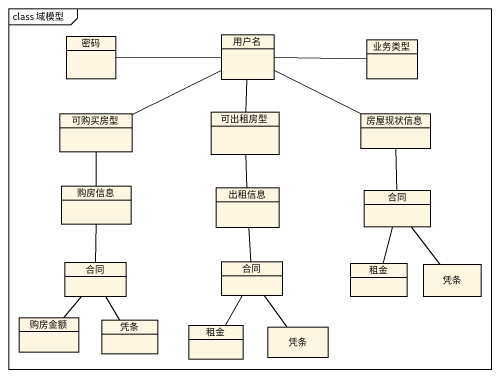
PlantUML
@startuml
mainframe class 域模型
hide circle
hide empty members
class 密码
class 用户名
class 业务类型
class 可购买房型
class 可出租房型
class 房屋现状信息
class 购房信息
class 出租信息
class 合同
class "合同" as 合同_2
class "合同" as 合同_3
class 租金
class 凭条
class 购房金额
class "凭条" as 凭条_2
class "租金" as 租金_2
class "凭条" as 凭条_3
密码 -right- 用户名
用户名 -right- 业务类型
用户名 -left- 可购买房型
用户名 -- 可出租房型
可购买房型 -- 购房信息
可出租房型 -- 出租信息
房屋现状信息 -left- 用户名
合同 -up- 房屋现状信息
合同_2 -up- 购房信息
合同_3 -up- 出租信息
租金 -up- 合同
凭条 -up- 合同
购房金额 -up- 合同_2
凭条_2 -up- 合同_2
租金_2 -up- 合同_3
凭条_3 -up- 合同_3
@enduml
